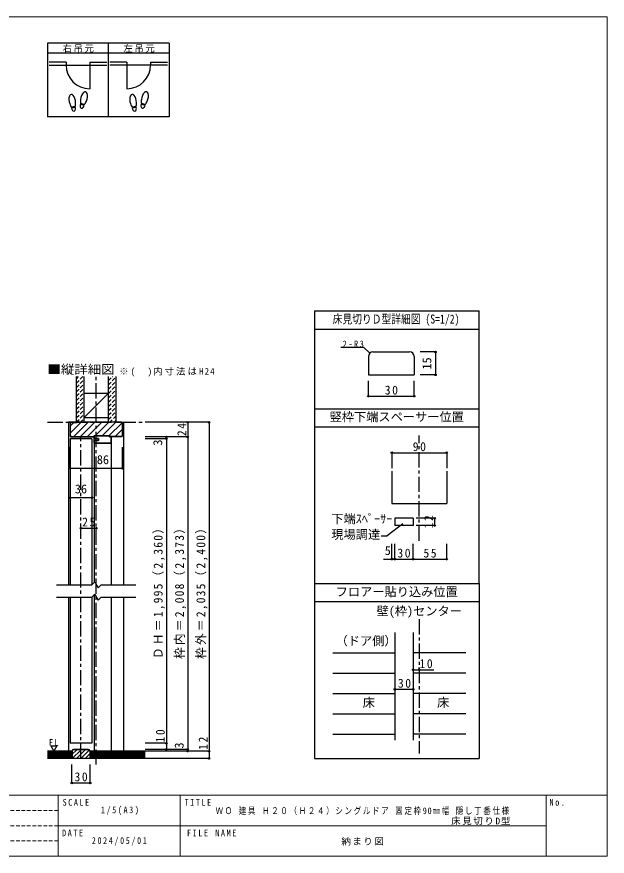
# Model space of a CAD drawing. Units: millimetres on the paper, with parts at other scales. Extents: x -197 to 198, y -138 to 137.
# Drawn here: x 4.3 to 197.8, y -138 to 137 of the extents above; entities that cross this region are included whole.
import ezdxf
from ezdxf.enums import TextEntityAlignment as Align

# ---------------------------------------------------------------- set-up
doc = ezdxf.new("R2010")
doc.units = ezdxf.units.MM
doc.header["$PDMODE"] = 32
doc.header["$PDSIZE"] = 0.5
doc.linetypes.add('CHAIN1', pattern=[8, 5, -1, 1, -1])
doc.linetypes.add('DASHED1', pattern=[1.8, 1.2, -0.6])
for name, color, linetype in [('0-1_通り芯', 4, 'CHAIN1'), ('0-2_柱', 3, 'Continuous'), ('0-3_仕上げ', 2, 'Continuous'), ('0-4_枠', 3, 'Continuous'), ('0-6_扉', 6, 'Continuous'), ('0-8_吊元', 3, 'Continuous'), ('0-9_戸当り', 7, 'Continuous'), ('0-A_文字', 7, 'Continuous'), ('0-B_寸法', 7, 'Continuous'), ('0-C_ハッチ', 4, 'DASHED1'), ('1-0_補助線', 3, 'Continuous'), ('1-A_文字', 3, 'Continuous'), ('1-B_寸法', 4, 'Continuous'), ('F-A_文字', 7, 'Continuous')]:
    doc.layers.add(name, color=color, linetype=linetype)
doc.layers.add('F-0_補助線', color=7, linetype='Continuous', lineweight=18)
doc.styles.add('ＭＳ ゴシック', font='')
doc.styles.get('ＭＳ ゴシック').set_extended_font_data('MS Gothic')

msp = doc.modelspace()

# ---------------------------------------------------------------- linework, layer by layer
at = {"layer": '0-1_通り芯'}
for p, q in [((30.331, -108), (30.331, 19.15)), ((14.331, 4.15), (46.331, 4.15)), ((25.331, -106), (25.331, -0.65)), ((136.217, -34.661), (136.217, -0.162)), ((136.217, -60.339), (136.217, -104.314)), ((46.331, -106), (14.331, -106))]:
    msp.add_line(p, q, dxfattribs=at)
at = {"layer": '0-2_柱'}
for p, q in [((26.331, 13.75), (34.331, 13.75)), ((26.331, 5.75), (34.331, 5.75))]:
    msp.add_line(p, q, dxfattribs=at)
at = {"layer": '0-2_柱', "color": 7}
msp.add_line((26.331, 5.75), (34.331, 13.75), dxfattribs=at)
at = {"layer": '0-3_仕上げ'}
for p, q in [((23.831, 4.15), (23.831, 19.15)), ((26.331, 4.15), (26.331, 19.15)), ((34.331, 4.15), (34.331, 19.15)), ((36.831, 4.15), (36.831, 19.15)), ((22.331, -103.6), (14.331, -103.6)), ((46.331, -103.6), (28.331, -103.6)), ((46.331, -106), (14.331, -106))]:
    msp.add_line(p, q, dxfattribs=at)
at = {"layer": '0-3_仕上げ', "color": 4}
for p, q in [((107.934, -71.359), (128.217, -71.359)), ((151.443, -71.359), (134.217, -71.359)), ((107.934, -78.019), (128.217, -78.019)), ((151.443, -78.019), (134.217, -78.019)), ((107.934, -84.679), (128.217, -84.679)), ((151.443, -84.679), (134.217, -84.679)), ((107.934, -91.34), (128.217, -91.34)), ((151.443, -91.34), (134.217, -91.34)), ((107.934, -98), (128.217, -98)), ((151.443, -98), (134.217, -98))]:
    msp.add_line(p, q, dxfattribs=at)
at = {"layer": '0-3_仕上げ', "color": 7}
for p, q in [((22.331, -103.9), (14.331, -103.9)), ((22.331, -104.2), (14.331, -104.2)), ((22.331, -104.5), (14.331, -104.5)), ((46.331, -103.9), (28.331, -103.9)), ((46.331, -104.2), (28.331, -104.2)), ((46.331, -104.5), (28.331, -104.5)), ((22.331, -104.8), (14.331, -104.8)), ((22.331, -105.1), (14.331, -105.1)), ((22.331, -105.4), (14.331, -105.4)), ((22.331, -105.7), (14.331, -105.7)), ((46.331, -104.8), (28.331, -104.8)), ((46.331, -105.1), (28.331, -105.1)), ((46.331, -105.4), (28.331, -105.4)), ((46.331, -105.7), (28.331, -105.7))]:
    msp.add_line(p, q, dxfattribs=at)
at = {"layer": '0-4_枠', "color": 4}
for p, q in [((21.331, -49.125), (21.331, 4.15)), ((22.031, 4.15), (21.331, 4.15)), ((38.631, 4.15), (39.331, 4.15)), ((39.331, -49.125), (39.331, 4.15)), ((21.331, -103.6), (21.331, -53.125)), ((39.331, -103.6), (39.331, -53.125))]:
    msp.add_line(p, q, dxfattribs=at)
at = {"layer": '0-4_枠'}
for p, q in [((21.731, 3.85), (22.031, 4.15)), ((21.731, 3.85), (21.731, -0.35)), ((21.831, 3.75), (22.131, 4.05)), ((21.831, 3.75), (21.831, -0.25)), ((38.631, 4.15), (22.031, 4.15)), ((22.131, 4.05), (24.131, 4.05)), ((24.131, 4.05), (24.131, 4.15)), ((36.531, 4.15), (36.531, 4.05)), ((38.531, 4.05), (36.531, 4.05)), ((38.531, 4.05), (38.831, 3.75)), ((38.931, 3.85), (38.631, 4.15)), ((38.831, 3.75), (38.831, -0.25)), ((38.931, 3.85), (38.931, -0.35)), ((22.031, -0.65), (21.731, -0.35)), ((22.131, -0.55), (21.831, -0.25)), ((22.031, -0.65), (29.631, -0.65)), ((22.131, -0.55), (29.631, -0.55)), ((34.831, -0.65), (34.831, -0.21)), ((38.531, -0.55), (34.831, -0.55)), ((38.631, -0.65), (34.831, -0.65)), ((38.531, -0.55), (38.831, -0.25)), ((38.931, -0.35), (38.631, -0.65)), ((127.217, -11.824), (127.217, -22.497)), ((145.217, -11.824), (145.217, -22.497)), ((127.217, -22.497), (145.217, -22.497)), ((128.217, -64.699), (128.217, -100)), ((134.217, -64.699), (134.217, -100)), ((22.331, -103.6), (22.331, -106)), ((22.431, -103.6), (22.431, -106)), ((27.736, -103), (22.925, -103)), ((27.731, -103.1), (22.931, -103.1)), ((28.231, -103.6), (28.231, -106)), ((28.331, -103.6), (28.331, -106))]:
    msp.add_line(p, q, dxfattribs=at)
at = {"layer": '0-4_枠', "color": 7}
for p, q in [((128.217, -27.279), (128.217, -29.679)), ((134.217, -27.279), (128.217, -27.279))]:
    msp.add_line(p, q, dxfattribs=at)
at = {"layer": '0-4_枠', "color": 2}
msp.add_line((22.331, -106), (22.331, -103.6), dxfattribs=at)
at = {"layer": '0-4_枠'}
msp.add_lwpolyline([(29.631, -0.65), (29.631, -0.21), (34.831, -0.21)], dxfattribs=at)
at = {"layer": '0-4_枠', "color": 7}
msp.add_lwpolyline([(134.217, -27.279), (134.217, -29.679), (128.217, -29.679)], dxfattribs=at)
at = {"layer": '0-4_枠'}
for centre, radius, start, end in [((22.931, -103.6), 0.6, 90.51088, 180), ((22.931, -103.6), 0.5, 90, 180), ((27.731, -103.6), 0.5, 0, 90), ((27.731, -103.6), 0.6, 0, 89.48912)]:
    msp.add_arc(centre, radius, start, end, dxfattribs=at)
at = {"layer": '0-6_扉'}
for p, q in [((28.931, -1.25), (21.731, -1.25)), ((21.731, -1.25), (21.731, -49.125)), ((28.931, -1.25), (28.931, -49.125)), ((21.731, -53.125), (21.731, -101)), ((28.931, -53.125), (28.931, -101)), ((28.931, -101), (21.731, -101))]:
    msp.add_line(p, q, dxfattribs=at)
at = {"layer": '0-6_扉', "color": 2}
for p, q in [((17.331, -49.125), (28.911, -49.125)), ((31.911, -49.125), (43.331, -49.125)), ((17.331, -53.125), (28.911, -53.125)), ((31.911, -53.125), (43.331, -53.125))]:
    msp.add_line(p, q, dxfattribs=at)
for points in [[(28.911, -49.125), (29.911, -48.125), (30.911, -50.125), (31.911, -49.125)], [(28.911, -53.125), (29.911, -52.125), (30.911, -54.125), (31.911, -53.125)]]:
    msp.add_lwpolyline(points, dxfattribs=at)
at = {"layer": '0-8_吊元', "color": 2}
for p, q in [((20.421, 122.129), (14.856, 122.129)), ((14.856, 121.184), (33.756, 121.184)), ((20.421, 122.129), (20.421, 121.184)), ((28.191, 122.129), (33.756, 122.129)), ((28.191, 122.129), (28.191, 113.414)), ((40.371, 122.129), (34.806, 122.129)), ((53.706, 121.184), (34.806, 121.184)), ((40.371, 122.129), (40.371, 113.414)), ((48.141, 122.129), (53.706, 122.129)), ((48.141, 122.129), (48.141, 121.184))]:
    msp.add_line(p, q, dxfattribs=at)
at = {"layer": '0-8_吊元'}
for p, q in [((23.453, 107.59), (22.156, 107.361)), ((23.508, 107.28), (22.211, 107.051)), ((26.373, 107.939), (25.101, 108.28)), ((26.455, 108.244), (25.183, 108.584)), ((43.403, 107.59), (42.106, 107.361)), ((43.458, 107.28), (42.161, 107.051)), ((46.323, 107.939), (45.051, 108.28)), ((46.405, 108.244), (45.133, 108.584))]:
    msp.add_line(p, q, dxfattribs=at)
at = {"layer": '0-8_吊元', "color": 2}
for centre, start, end in [((28.191, 121.184), 180, 270), ((40.371, 121.184), 270, 0)]:
    msp.add_arc(centre, 7.77, start, end, dxfattribs=at)
at = {"layer": '0-8_吊元'}
for centre, major_axis, ratio, start_param, end_param in [((22.454, 109.465), (-0.367, 2.08), 0.5, 4.3405914, 8.2257792), ((26.342, 110.365), (0.547, 2.04), 0.5, 4.3405914, 8.2257792), ((42.404, 109.465), (-0.367, 2.08), 0.5, 4.3405914, 8.2257792), ((46.292, 110.365), (0.547, 2.04), 0.5, 4.3405914, 8.2257792), ((22.465, 109.405), (-0.444, 2.52), 0.4, 1.8506333, 2.4428768), ((22.859, 107.165), (-0.191, 1.081), 0.6, 1.5707963, 4.712389), ((22.465, 109.405), (-0.444, 2.52), 0.4, 3.8403085, 4.432552), ((25.737, 108.11), (0.284, 1.06), 0.6, 1.5707963, 4.712389), ((26.326, 110.307), (0.662, 2.472), 0.4, 1.8506333, 2.4428768), ((26.326, 110.307), (0.662, 2.472), 0.4, 3.8403085, 4.432552), ((42.415, 109.405), (-0.444, 2.52), 0.4, 1.8506333, 2.4428768), ((42.809, 107.165), (-0.191, 1.081), 0.6, 1.5707963, 4.712389), ((42.415, 109.405), (-0.444, 2.52), 0.4, 3.8403085, 4.432552), ((45.687, 108.11), (0.284, 1.06), 0.6, 1.5707963, 4.712389), ((46.276, 110.307), (0.662, 2.472), 0.4, 1.8506333, 2.4428768), ((46.276, 110.307), (0.662, 2.472), 0.4, 3.8403085, 4.432552)]:
    msp.add_ellipse(centre, major_axis=major_axis, ratio=ratio, start_param=start_param, end_param=end_param, dxfattribs=at)
at = {"layer": '0-9_戸当り'}
for p, q in [((29.631, -2.499), (29.631, -48.405)), ((31.031, -1.83), (31.031, -1.15)), ((34.631, -0.65), (35.231, -0.65)), ((35.231, -0.65), (35.231, -1.15)), ((35.231, -1.15), (35.231, -1.83)), ((35.231, -2.553), (35.231, -49.125)), ((29.631, -52.405), (29.631, -103.6)), ((35.231, -53.125), (35.231, -103.6))]:
    msp.add_line(p, q, dxfattribs=at)
for points in [[(29.631, -0.596), (29.511, -0.716), (29.511, -2.17), (29.631, -2.29)], [(31.031, -1.15), (29.631, -1.15), (29.631, -0.65), (29.631, -0.29), (34.631, -0.29), (34.631, -0.65)], [(29.631, -0.29), (29.631, -1.15), (31.031, -1.15), (31.031, -1.83), (29.631, -1.83), (29.631, -2.45), (29.631, -2.46), (29.632, -2.47), (29.633, -2.479), (29.634, -2.489), (29.637, -2.499), (29.639, -2.508), (29.642, -2.517), (29.646, -2.527), (29.65, -2.536), (29.654, -2.544), (29.659, -2.553), (29.664, -2.561), (29.67, -2.569), (29.676, -2.577), (29.682, -2.584), (29.689, -2.591), (29.696, -2.598), (29.704, -2.605), (29.711, -2.611), (29.719, -2.616), (29.728, -2.622), (29.736, -2.626), (29.745, -2.631), (29.754, -2.635), (29.763, -2.638), (29.773, -2.641), (29.782, -2.644), (29.792, -2.646), (29.801, -2.648), (29.811, -2.649), (29.821, -2.65), (29.831, -2.65), (35.031, -2.65), (35.041, -2.65)], [(35.041, -2.65), (35.05, -2.649), (35.06, -2.648), (35.07, -2.646), (35.079, -2.644), (35.089, -2.641), (35.098, -2.638), (35.107, -2.635), (35.116, -2.631), (35.125, -2.626), (35.134, -2.622), (35.142, -2.616), (35.15, -2.611), (35.158, -2.605), (35.165, -2.598), (35.172, -2.591), (35.179, -2.584), (35.185, -2.577), (35.191, -2.569), (35.197, -2.561), (35.202, -2.553), (35.207, -2.544), (35.212, -2.536), (35.215, -2.527), (35.219, -2.517), (35.222, -2.508), (35.225, -2.499), (35.227, -2.489), (35.229, -2.479), (35.23, -2.47), (35.23, -2.46), (35.231, -2.45), (35.231, -0.65), (34.631, -0.65), (34.631, -0.29), (29.631, -0.29)], [(29.631, -1.83), (31.031, -1.83), (31.031, -1.15), (29.631, -1.15)], [(29.782, -2.644), (29.773, -2.641), (29.763, -2.638), (29.754, -2.635), (29.745, -2.631), (29.736, -2.626), (29.728, -2.622), (29.719, -2.616), (29.711, -2.611), (29.704, -2.605), (29.696, -2.598), (29.689, -2.591), (29.682, -2.584), (29.676, -2.577), (29.67, -2.569), (29.664, -2.561), (29.659, -2.553), (29.654, -2.544), (29.65, -2.536), (29.646, -2.527), (29.642, -2.517), (29.639, -2.508), (29.637, -2.499), (29.634, -2.489), (29.633, -2.479), (29.632, -2.47), (29.631, -2.46), (29.631, -2.45), (29.631, -1.83), (31.031, -1.83)], [(35.231, -1.83), (35.231, -2.45), (35.23, -2.46), (35.23, -2.47), (35.229, -2.479), (35.227, -2.489), (35.225, -2.499), (35.222, -2.508), (35.219, -2.517), (35.215, -2.527), (35.212, -2.536), (35.207, -2.544), (35.202, -2.553), (35.197, -2.561), (35.191, -2.569), (35.185, -2.577), (35.179, -2.584), (35.172, -2.591), (35.165, -2.598), (35.158, -2.605), (35.15, -2.611), (35.142, -2.616), (35.134, -2.622), (35.125, -2.626), (35.116, -2.631), (35.107, -2.635), (35.098, -2.638), (35.089, -2.641), (35.079, -2.644), (35.07, -2.646), (35.06, -2.648), (35.05, -2.649), (35.041, -2.65), (35.031, -2.65), (29.831, -2.65), (29.821, -2.65), (29.811, -2.649), (29.801, -2.648), (29.792, -2.646), (29.782, -2.644)], [(34.631, -0.29), (34.631, -0.65), (35.231, -0.65)]]:
    msp.add_lwpolyline(points, dxfattribs=at)
at = {"layer": '0-A_文字', "color": 3}
for p, q in [((14.331, 128.333), (14.331, 104.183)), ((54.231, 128.333), (14.331, 128.333)), ((34.281, 128.333), (34.281, 104.183)), ((54.231, 128.333), (54.231, 104.183)), ((14.331, 125.183), (54.231, 125.183)), ((54.231, 104.183), (14.331, 104.183)), ((101.829, 8.603), (155.829, 8.603)), ((101.829, 8.603), (101.829, -106)), ((155.829, -48.699), (155.829, 8.603)), ((155.829, 2.603), (101.829, 2.603)), ((101.829, -48.699), (155.829, -48.699)), ((155.829, -48.699), (155.829, -106)), ((155.829, -54.699), (101.829, -54.699)), ((101.829, -106), (155.829, -106))]:
    msp.add_line(p, q, dxfattribs=at)
at = {"layer": '0-A_文字'}
for p, q in [((130.834, -29.12), (125.674, -32.99)), ((123.705, -32.99), (125.674, -32.99)), ((15.444, -101.837), (16.444, -103.569))]:
    msp.add_line(p, q, dxfattribs=at)
msp.add_lwpolyline([(15.444, -101.837), (17.444, -101.837), (16.444, -103.569)], dxfattribs=at)
at = {"layer": '0-B_寸法', "color": 4}
for p, q in [((60.331, 4.15), (46.331, 4.15)), ((67.331, 4.15), (67.331, -103.6)), ((53.331, -0.65), (46.331, -0.65)), ((60.331, -0.65), (46.331, -0.65)), ((53.331, -1.25), (46.331, -1.25)), ((53.331, -0.65), (53.331, -1.25)), ((60.331, -0.65), (53.331, -0.65)), ((53.331, -1.25), (53.331, -101)), ((60.331, -0.65), (60.331, -103.6)), ((21.731, -10.934), (21.731, -4.03)), ((38.931, -10.934), (38.931, -4.03)), ((127.217, -5.824), (127.217, -10.824)), ((127.217, -5.824), (145.217, -5.824)), ((145.217, -5.824), (145.217, -10.824)), ((38.931, -10.934), (21.731, -10.934)), ((21.731, -20.526), (28.931, -20.526)), ((141.274, -27.279), (135.217, -27.279)), ((141.274, -29.679), (141.274, -27.279)), ((141.274, -29.679), (135.217, -29.679)), ((25.331, -30.526), (30.331, -30.526)), ((127.217, -40.699), (127.217, -35.699)), ((128.217, -40.699), (128.217, -35.699)), ((134.217, -40.699), (134.217, -35.699)), ((124.487, -40.699), (128.217, -40.699)), ((128.217, -40.699), (134.217, -40.699)), ((134.217, -76.92), (141.023, -76.92)), ((136.217, -76.92), (136.217, -76.163)), ((134.217, -83.342), (128.217, -83.342)), ((53.331, -101), (46.331, -101)), ((53.331, -101), (53.331, -103)), ((53.331, -103), (46.331, -103)), ((67.331, -103.6), (46.331, -103.6)), ((60.331, -103), (53.331, -103)), ((67.331, -103.6), (67.331, -106)), ((67.331, -106), (46.331, -106)), ((22.331, -114), (22.331, -108)), ((28.331, -114), (28.331, -108)), ((22.331, -114), (28.331, -114))]:
    msp.add_line(p, q, dxfattribs=at)
for points in [[(67.331, 4.15), (60.331, 4.15), (60.331, -0.65)], [(134.217, -40.699), (145.217, -40.699), (145.217, -35.699)]]:
    msp.add_lwpolyline(points, dxfattribs=at)
at = {"layer": '0-B_寸法'}
for p in [(60.331, 4.15), (67.331, 4.15), (53.331, -0.65), (53.331, -1.25), (60.331, -0.65), (60.331, -0.65), (127.217, -5.824), (145.217, -5.824), (21.731, -10.934), (38.931, -10.934), (21.731, -20.526), (28.931, -20.526), (141.274, -27.279), (141.274, -29.679), (25.331, -30.526), (30.331, -30.526), (127.217, -40.699), (128.217, -40.699), (134.217, -40.699), (145.217, -40.699), (134.217, -76.92), (136.217, -76.92), (128.217, -83.342), (134.217, -83.342), (53.331, -101), (53.331, -103), (60.331, -103), (60.331, -103.6), (67.331, -103.6), (67.331, -106), (22.331, -114), (28.331, -114)]:
    msp.add_point(p, dxfattribs=at)
at = {"layer": '0-C_ハッチ'}
for p, q in [((23.831, 18.414), (24.567, 19.15)), ((23.831, 16.999), (25.981, 19.15)), ((23.831, 15.585), (26.331, 18.085)), ((23.831, 14.171), (26.331, 16.671)), ((34.331, 17.872), (35.609, 19.15)), ((34.331, 16.458), (36.831, 18.958)), ((34.331, 15.044), (36.831, 17.544)), ((23.831, 12.757), (26.331, 15.257)), ((23.831, 11.343), (26.331, 13.843)), ((34.331, 13.629), (36.831, 16.129)), ((34.331, 12.215), (36.831, 14.715)), ((23.831, 9.928), (26.331, 12.428)), ((23.831, 8.514), (26.331, 11.014)), ((34.331, 10.801), (36.831, 13.301)), ((34.331, 9.387), (36.831, 11.887)), ((23.831, 7.1), (26.331, 9.6)), ((34.331, 7.972), (36.831, 10.472)), ((34.331, 6.558), (36.831, 9.058)), ((23.831, 5.686), (26.331, 8.186)), ((23.831, 4.271), (26.331, 6.771)), ((34.331, 5.144), (36.831, 7.644)), ((34.751, 4.15), (36.831, 6.23)), ((25.123, 4.15), (26.331, 5.357)), ((36.165, 4.15), (36.831, 4.816))]:
    msp.add_line(p, q, dxfattribs=at)
at = {"layer": '0-C_ハッチ', "linetype": 'Continuous'}
for p, q in [((21.831, 0.589), (25.392, 4.15)), ((21.831, 2.852), (23.029, 4.05)), ((22.955, -0.55), (27.655, 4.15)), ((25.217, -0.55), (29.917, 4.15)), ((27.48, -0.55), (32.18, 4.15)), ((30.083, -0.21), (34.443, 4.15)), ((32.346, -0.21), (36.606, 4.05)), ((34.608, -0.21), (38.699, 3.881)), ((36.531, -0.55), (38.831, 1.75)), ((22.431, -104.59), (23.92, -103.1)), ((22.435, -106), (25.335, -103.1)), ((23.849, -106), (26.749, -103.1)), ((25.263, -106), (28.049, -103.214)), ((26.677, -106), (28.231, -104.447))]:
    msp.add_line(p, q, dxfattribs=at)
at = {"layer": '1-0_補助線'}
for p, q in [((101.829, 40.634), (101.829, 8.603)), ((101.829, 40.634), (155.829, 40.634)), ((101.829, 34.634), (155.829, 34.634)), ((119.546, 25.692), (119.546, 19.692)), ((121.046, 27.192), (133.046, 27.192)), ((134.546, 25.692), (134.546, 19.692)), ((119.546, 19.692), (134.546, 19.692))]:
    msp.add_line(p, q, dxfattribs=at)
at = {"layer": '1-0_補助線', "color": 4}
for p, q in [((141.546, 27.192), (136.546, 27.192)), ((141.546, 27.192), (141.546, 19.692)), ((141.546, 19.692), (136.546, 19.692)), ((119.546, 12.692), (119.546, 17.692)), ((134.546, 12.692), (134.546, 17.692)), ((119.546, 12.692), (134.546, 12.692))]:
    msp.add_line(p, q, dxfattribs=at)
at = {"layer": '1-0_補助線'}
for centre, start, end in [((121.046, 25.692), 90, 180), ((133.046, 25.692), 0, 90)]:
    msp.add_arc(centre, 1.5, start, end, dxfattribs=at)
at = {"layer": '1-0_補助線', "color": 7}
for p in [(141.546, 27.192), (141.546, 19.692), (119.546, 12.692), (134.546, 12.692)]:
    msp.add_point(p, dxfattribs=at)
at = {"layer": '1-A_文字'}
msp.add_lwpolyline([(101.829, 8.603), (155.829, 8.603), (155.829, 40.634)], dxfattribs=at)
at = {"layer": '1-B_寸法'}
msp.add_lwpolyline([(119.98, 26.753), (118.041, 28.692), (110.512, 28.692)], dxfattribs=at)
at = {"layer": 'F-0_補助線', "color": 3}
msp.add_line((-197.169, -118), (197.831, -118), dxfattribs=at)
at = {"layer": 'F-0_補助線', "color": 2, "linetype": 'DASHED1'}
for p, q in [((17.831, -123), (-57.169, -123)), ((17.831, -128), (-57.169, -128)), ((17.831, -133), (-57.169, -133))]:
    msp.add_line(p, q, dxfattribs=at)
at = {"layer": 'F-0_補助線', "color": 3}
msp.add_lwpolyline([(-197.169, 137), (197.831, 137), (197.831, -138), (-197.169, -138)], close=True, dxfattribs=at)
at = {"layer": 'F-0_補助線', "color": 2}
for points in [[(17.831, -118), (57.831, -118), (57.831, -128), (17.831, -128)], [(57.831, -118), (177.831, -118), (177.831, -128), (57.831, -128)], [(177.831, -118), (197.831, -118), (197.831, -138), (177.831, -138)], [(17.831, -128), (57.831, -128), (57.831, -138), (17.831, -138)]]:
    msp.add_lwpolyline(points, close=True, dxfattribs=at)

# ---------------------------------------------------------------- texts
at = {"layer": '0-A_文字', "style": 'ＭＳ ゴシック', "width": 1.1}
msp.add_text('■縦詳細図', height=2.933, dxfattribs=at).set_placement((14.331, 19.15), align=Align.BOTTOM_LEFT)
at = {"layer": '0-A_文字', "style": 'ＭＳ ゴシック'}
for s, p in [('竪枠下端スペーサー位置', (106.829, 3.603)), ('下端ｽﾍﾟｰｻｰ', (107.394, -29.799)), ('現場調達', (107.394, -34.918)), ('フロアー貼り込み位置', (108.829, -53.699)), ('壁(枠)センター', (122.217, -60.01)), ('（ドア側）', (108.795, -69.778)), ('床', (117.667, -90.01)), ('床', (142.067, -90.01))]:
    msp.add_text(s, height=2.933, dxfattribs=at).set_placement(p, align=Align.BOTTOM_LEFT)
at = {"layer": '0-A_文字', "char_height": 2.199, "attachment_point": 7, "style": 'ＭＳ ゴシック'}
for s, insert in [('\\T1.17;右吊元', (19.306, 125.258)), ('\\T1.17;左吊元', (39.256, 125.258)), ('\\T1.22;※(\u3000)内寸法はH24', (37.831, 19.15)), ('\\T1.36;\\W0.9;FL', (14.819, -101.837))]:
    msp.add_mtext(s, dxfattribs=dict(at, insert=insert))
at = {"layer": '0-B_寸法', "style": 'ＭＳ ゴシック'}
for p in [(52.831, -3.489), (59.831, -102.73)]:
    msp.add_text('3', height=2.933, rotation=90, dxfattribs=at).set_placement(p, align=Align.BOTTOM_LEFT)
for s, p in [('86', (30.526, -10.434)), ('36', (23.331, -20.026)), ('5', (124.896, -40.199))]:
    msp.add_text(s, height=2.933, dxfattribs=at).set_placement(p, align=Align.BOTTOM_LEFT)
at = {"layer": '0-B_寸法', "char_height": 2.933, "attachment_point": 7, "rotation": 90, "style": 'ＭＳ ゴシック'}
for s, insert in [('\\T1.27;\\W0.95;24', (59.831, -0.375)), ('\\T1.27;\\W0.95;12', (140.774, -30.604)), ('\\T1.2;\\W0.95;ＤＨ＝1,995（2,360）', (52.831, -73.375)), ('\\T1.2;\\W0.95;枠内＝2,008（2,373）', (59.831, -73.375)), ('\\T1.2;\\W0.95;枠外＝2,035（2,400）', (66.831, -73.375)), ('\\T1.27;\\W0.95;10', (52.831, -100.73)), ('\\T1.27;\\W0.95;12', (66.831, -103.136))]:
    msp.add_mtext(s, dxfattribs=dict(at, insert=insert))
at = {"layer": '0-B_寸法', "char_height": 2.933, "attachment_point": 7, "style": 'ＭＳ ゴシック'}
for s, insert in [('\\T1.27;\\W0.95;90', (134.092, -5.324)), ('\\T1.27;\\W0.95;25', (25.732, -30.026)), ('\\T1.27;\\W0.95;30', (129.06, -40.199)), ('\\T1.27;\\W0.95;55', (137.592, -40.199)), ('\\T1.27;\\W0.95;10', (136.293, -76.42)), ('\\T1.27;\\W0.95;30', (129.216, -82.842)), ('\\T1.27;\\W0.95;30', (23.206, -113.5))]:
    msp.add_mtext(s, dxfattribs=dict(at, insert=insert))
at = {"layer": '1-0_補助線', "color": 7, "style": 'ＭＳ ゴシック', "width": 0.8}
msp.add_text('床見切りＤ型詳細図 (S=1/2)', height=2.933, dxfattribs=at).set_placement((107.829, 35.634), align=Align.BOTTOM_LEFT)
at = {"layer": '1-0_補助線', "color": 7, "style": 'ＭＳ ゴシック'}
msp.add_text('15', height=2.933, rotation=90, dxfattribs=at).set_placement((141.046, 21.442), align=Align.BOTTOM_LEFT)
at = {"layer": '1-0_補助線', "color": 7, "insert": (124.921, 13.192), "char_height": 2.933, "attachment_point": 7, "style": 'ＭＳ ゴシック'}
msp.add_mtext('\\T1.27;\\W0.95;30', dxfattribs=at)
at = {"layer": '1-B_寸法', "color": 7, "insert": (111.118, 28.692), "char_height": 2.199, "attachment_point": 7, "style": 'ＭＳ ゴシック'}
msp.add_mtext('\\T1.38;\\W0.9;2-R3', dxfattribs=at)
at = {"layer": 'F-A_文字', "char_height": 2.199, "attachment_point": 7, "style": 'ＭＳ ゴシック'}
for s, insert in [('\\T1.38;\\W0.85;SCALE', (19.3, -121.478)), ('\\T1.38;\\W0.85;TITLE', (59.3, -121.478)), ('\\T1.38;\\W0.9;No.', (178.912, -121.478)), ('\\T1.39;\\W0.85;1/5(A3)', (31.843, -124.5)), ('\\T1.22;\\W0.8;ＷＯ\\~建具\\~Ｈ２０（Ｈ２４）シングルドア\\~固定枠90㎜幅\\~隠し丁番仕様', (69.443, -124.5)), ('\\T1.18;床見切りD型', (146.693, -127.833)), ('\\T1.38;\\W0.9;DATE', (19.106, -131.478)), ('\\T1.39;\\W0.85;2024/05/01', (28.87, -134.5)), ('\\T1.39;\\W0.85;FILE\\~NAME', (60.075, -131.478)), ('\\T1.17;納まり図', (110.693, -134.5))]:
    msp.add_mtext(s, dxfattribs=dict(at, insert=insert))

doc.saveas('drawing.dxf')
